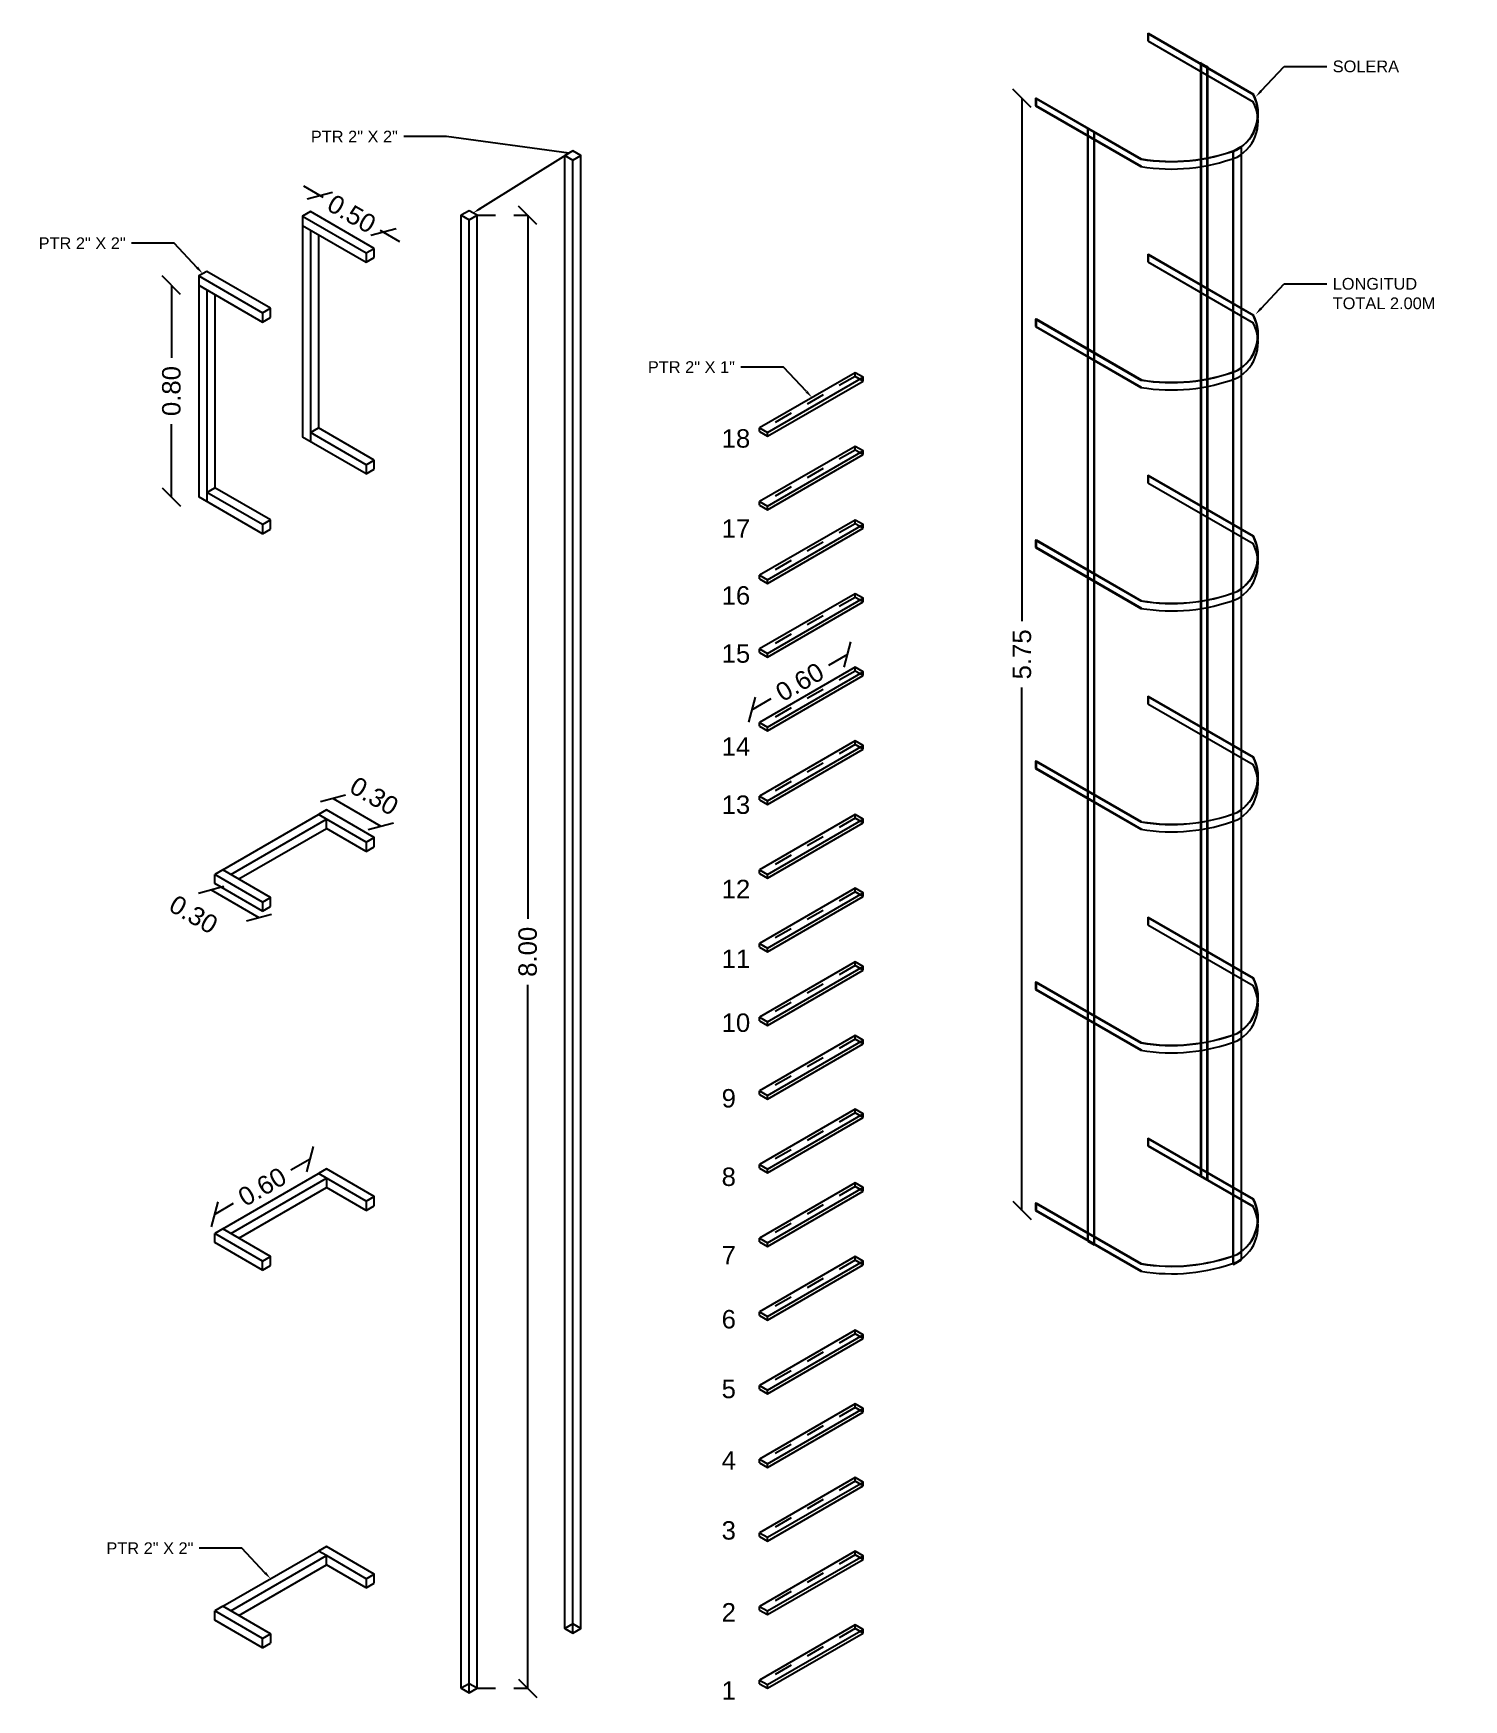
# Model space of a CAD drawing. Header units: millimetres. Extents: x -345 to 2205, y -2480 to 2059.
# Drawn here: x -337.99 to -330.22, y -2474.74 to -2465.68 of the extents above; entities that cross this region are included whole.
import ezdxf
from ezdxf import colors
from ezdxf.entities.mleader import LeaderData, LeaderLine
from ezdxf.math import Vec2, Vec3

# ---------------------------------------------------------------- set-up
doc = ezdxf.new("R2010")
doc.units = ezdxf.units.MM
doc.linetypes.add('CONTINUA', pattern=[0])
doc.linetypes.add('HIDDEN2', pattern=[0.1875, 0.125, -0.0625])
doc.layers.add('Tubo', color=122, linetype='Continuous')
doc.styles.get("Standard").update_dxf_attribs({"font": 'arial.ttf'})
doc.dimstyles.new('cotas interiores', dxfattribs={"dimtxt": 0.1, "dimasz": 0.1, "dimexe": 1.25, "dimexo": 0.625, "dimgap": 0.05, "dimtad": 0, "dimzin": 1, "dimdsep": 46, "dimtxsty": 'Standard', "dimblk": 'OBLIQUE', "dimcen": 0, "dimse1": 1, "dimse2": 1, "dimadec": 0, "dimazin": 0, "dimtfac": 1, "dimtmove": 0, "dimatfit": 3, "dimldrblk": 'OPEN90', "dimfxl": 1, "dimarcsym": 0})

# ---------------------------------------------------------------- blocks, each defined once
blk = doc.blocks.new('_OBLIQUE')
at = {"color": 0, "linetype": 'ByBlock'}
blk.add_line((-0.5, -0.5), (0.5, 0.5), dxfattribs=at)
blk = doc.blocks.new('*D321')
at = {"color": 0, "lineweight": -2, "transparency": 16777216}
for p, q in [((-335.3066, -2466.6733), (-335.3066, -2470.4935)), ((-335.3066, -2474.6733), (-335.3066, -2470.8531))]:
    blk.add_line(p, q, dxfattribs=at)
at = {"layer": 'Defpoints', "color": 0, "transparency": 16777216}
for p in [(-335.4132, -2466.6733), (-335.4132, -2474.6733), (-335.3066, -2474.6733)]:
    blk.add_point(p, dxfattribs=at)
at = {"color": 0, "lineweight": -2, "transparency": 16777216, "xscale": 0.1, "yscale": 0.1, "zscale": 0.1}
for p, rotation in [((-335.3066, -2466.6733), 90), ((-335.3066, -2474.6733), 270)]:
    blk.add_blockref('_OBLIQUE', p, dxfattribs=dict(at, rotation=rotation))
at = {"color": 0, "transparency": 16777216, "insert": (-335.3066, -2470.6733), "char_height": 0.1, "attachment_point": 5, "rotation": 90}
blk.add_mtext('8.00', dxfattribs=at)
blk = doc.blocks.new('_Open90')
at = {"color": 0, "linetype": 'ByBlock', "lineweight": -2}
for p, q in [((0, 0), (-1, 0)), ((-0.5, 0.5), (0, 0)), ((0, 0), (-0.5, -0.5))]:
    blk.add_line(p, q, dxfattribs=at)
blk = doc.blocks.new('*D322')
at = {"color": 0, "lineweight": -2, "transparency": 16777216}
for p, q in [((-336.4885, -2471.7995), (-336.5926, -2471.8596)), ((-337.0081, -2472.0995), (-336.9039, -2472.0393))]:
    blk.add_line(p, q, dxfattribs=at)
at = {"layer": 'Defpoints', "color": 0, "transparency": 16777216}
for p in [(-336.4885, -2471.7995), (-336.4432, -2471.8779), (-336.9628, -2472.1779)]:
    blk.add_point(p, dxfattribs=at)
at = {"color": 0, "lineweight": -2, "transparency": 16777216, "xscale": 0.1, "yscale": 0.1, "zscale": 0.1}
for p, rotation in [((-336.4885, -2471.7995), 29.99999999997418), ((-337.0081, -2472.0995), 209.9999999999742)]:
    blk.add_blockref('_OBLIQUE', p, dxfattribs=dict(at, rotation=rotation))
at = {"color": 0, "transparency": 16777216, "insert": (-336.7483, -2471.9495), "char_height": 0.1, "attachment_point": 5, "rotation": 30}
blk.add_mtext('0.60', dxfattribs=at)
blk = doc.blocks.new('*D323')
at = {"color": 0, "lineweight": -2, "transparency": 16777216}
blk.add_line((-337.0261, -2470.3375), (-336.7663, -2470.4875), dxfattribs=at)
at = {"layer": 'Defpoints', "color": 0, "transparency": 16777216}
for p in [(-337.0061, -2470.3029), (-336.7663, -2470.4875), (-336.7463, -2470.4529)]:
    blk.add_point(p, dxfattribs=at)
at = {"color": 0, "lineweight": -2, "transparency": 16777216, "xscale": 0.1, "yscale": 0.1, "zscale": 0.1}
for p, rotation in [((-337.0261, -2470.3375), 149.9999999999801), ((-336.7663, -2470.4875), 329.99999999998)]:
    blk.add_blockref('_OBLIQUE', p, dxfattribs=dict(at, rotation=rotation))
at = {"color": 0, "transparency": 16777216, "insert": (-337.1214, -2470.4708), "char_height": 0.1, "attachment_point": 5, "rotation": 330}
blk.add_mtext('0.30', dxfattribs=at)
blk = doc.blocks.new('*D324')
at = {"color": 0, "lineweight": -2, "transparency": 16777216}
blk.add_line((-336.3641, -2469.8409), (-336.1043, -2469.9909), dxfattribs=at)
at = {"layer": 'Defpoints', "color": 0, "transparency": 16777216}
for p in [(-336.3999, -2469.9029), (-336.1043, -2469.9909), (-336.1401, -2470.0529)]:
    blk.add_point(p, dxfattribs=at)
at = {"color": 0, "lineweight": -2, "transparency": 16777216, "xscale": 0.1, "yscale": 0.1, "zscale": 0.1}
for p, rotation in [((-336.3641, -2469.8409), 149.9999999999855), ((-336.1043, -2469.9909), 329.9999999999855)]:
    blk.add_blockref('_OBLIQUE', p, dxfattribs=dict(at, rotation=rotation))
at = {"color": 0, "transparency": 16777216, "insert": (-336.1404, -2469.8275), "char_height": 0.1, "attachment_point": 5, "rotation": 330}
blk.add_mtext('0.30', dxfattribs=at)
blk = doc.blocks.new('*D325')
at = {"color": 0, "lineweight": -2, "transparency": 16777216}
for p, q in [((-333.5695, -2469.0583), (-333.6737, -2469.1184)), ((-334.0891, -2469.3583), (-333.9849, -2469.2982))]:
    blk.add_line(p, q, dxfattribs=at)
at = {"layer": 'Defpoints', "color": 0, "transparency": 16777216}
for p in [(-333.5695, -2469.0583), (-333.5291, -2469.1283), (-334.0487, -2469.4283)]:
    blk.add_point(p, dxfattribs=at)
at = {"color": 0, "lineweight": -2, "transparency": 16777216, "xscale": 0.1, "yscale": 0.1, "zscale": 0.1}
for p, rotation in [((-333.5695, -2469.0583), 30.00000000001722), ((-334.0891, -2469.3583), 210.0000000000172)]:
    blk.add_blockref('_OBLIQUE', p, dxfattribs=dict(at, rotation=rotation))
at = {"color": 0, "transparency": 16777216, "insert": (-333.8293, -2469.2083), "char_height": 0.1, "attachment_point": 5, "rotation": 30}
blk.add_mtext('0.60', dxfattribs=at)
blk = doc.blocks.new('*D326')
at = {"color": 0, "lineweight": -2, "transparency": 16777216}
for p, q in [((-332.6225, -2466.038), (-332.6225, -2468.8777)), ((-332.6225, -2472.078), (-332.6225, -2469.2382))]:
    blk.add_line(p, q, dxfattribs=at)
at = {"layer": 'Defpoints', "color": 0, "transparency": 16777216}
for p in [(-332.5483, -2466.038), (-332.6225, -2472.078), (-332.5483, -2472.078)]:
    blk.add_point(p, dxfattribs=at)
at = {"color": 0, "lineweight": -2, "transparency": 16777216, "xscale": 0.1, "yscale": 0.1, "zscale": 0.1}
for p, rotation in [((-332.6225, -2466.038), 90), ((-332.6225, -2472.078), 270)]:
    blk.add_blockref('_OBLIQUE', p, dxfattribs=dict(at, rotation=rotation))
at = {"color": 0, "transparency": 16777216, "insert": (-332.6225, -2469.058), "char_height": 0.1, "attachment_point": 5, "rotation": 90}
blk.add_mtext('5.75', dxfattribs=at)
blk = doc.blocks.new('*D327')
at = {"color": 0, "lineweight": -2, "transparency": 16777216}
for p, q in [((-336.436, -2466.5655), (-336.5226, -2466.5155)), ((-336.436, -2466.5655), (-336.4184, -2466.5756)), ((-336.0896, -2466.7655), (-336.1072, -2466.7553)), ((-336.0896, -2466.7655), (-336.003, -2466.8155))]:
    blk.add_line(p, q, dxfattribs=at)
at = {"layer": 'Defpoints', "color": 0, "transparency": 16777216}
for p in [(-336.4865, -2466.6529), (-336.0896, -2466.7655), (-336.1401, -2466.8529)]:
    blk.add_point(p, dxfattribs=at)
at = {"color": 0, "lineweight": -2, "transparency": 16777216, "xscale": 0.1, "yscale": 0.1, "zscale": 0.1}
for p, rotation in [((-336.436, -2466.5655), 330.0000000001739), ((-336.0896, -2466.7655), 150.0000000001739)]:
    blk.add_blockref('_OBLIQUE', p, dxfattribs=dict(at, rotation=rotation))
at = {"color": 0, "transparency": 16777216, "insert": (-336.2628, -2466.6655), "char_height": 0.1, "attachment_point": 5, "rotation": 330}
blk.add_mtext('0.50', dxfattribs=at)
blk = doc.blocks.new('*D328')
at = {"color": 0, "lineweight": -2, "transparency": 16777216}
for p, q in [((-337.2415, -2467.0529), (-337.2415, -2467.4482)), ((-337.2415, -2468.2029), (-337.2415, -2467.8076))]:
    blk.add_line(p, q, dxfattribs=at)
at = {"layer": 'Defpoints', "color": 0, "transparency": 16777216}
for p in [(-337.2415, -2467.0529), (-337.0927, -2467.0529), (-337.0927, -2468.2029)]:
    blk.add_point(p, dxfattribs=at)
at = {"color": 0, "lineweight": -2, "transparency": 16777216, "xscale": 0.1, "yscale": 0.1, "zscale": 0.1}
for p, rotation in [((-337.2415, -2467.0529), 90), ((-337.2415, -2468.2029), 270)]:
    blk.add_blockref('_OBLIQUE', p, dxfattribs=dict(at, rotation=rotation))
at = {"color": 0, "transparency": 16777216, "insert": (-337.2415, -2467.6279), "char_height": 0.1, "attachment_point": 5, "rotation": 90}
blk.add_mtext('0.80', dxfattribs=at)

msp = doc.modelspace()

# ---------------------------------------------------------------- linework, layer by layer
at = {"linetype": 'Continuous', "ltscale": 0.5}
for points in [[(-331.9395, -2465.6865), (-331.9369, -2465.685)], [(-331.9395, -2465.6865), (-331.9395, -2465.7265)], [(-331.9395, -2465.6865), (-331.368, -2466.0165)], [(-331.9369, -2465.685), (-331.9369, -2465.725)], [(-331.9369, -2465.685), (-331.3654, -2466.015)], [(-331.9395, -2465.7265), (-331.9369, -2465.725)], [(-331.9395, -2465.7265), (-331.368, -2466.0565)], [(-331.6485, -2465.8455), (-331.6511, -2465.847)], [(-331.6511, -2471.89), (-331.6511, -2465.847)], [(-331.6511, -2465.847), (-331.6165, -2465.867)], [(-331.6485, -2471.8885), (-331.6485, -2465.8455)], [(-331.6139, -2465.8655), (-331.6165, -2465.867)], [(-331.6165, -2471.91), (-331.6165, -2465.867)], [(-331.6139, -2471.9085), (-331.6139, -2465.8655)], [(-332.5483, -2466.038), (-332.5457, -2466.0365)], [(-332.5483, -2466.038), (-332.5483, -2466.078)], [(-332.5483, -2466.038), (-331.9768, -2466.368)], [(-332.5457, -2466.0365), (-332.5457, -2466.0765)], [(-332.5457, -2466.0365), (-331.9742, -2466.3665)], [(-332.5483, -2466.078), (-332.5457, -2466.0765)], [(-332.5483, -2466.078), (-331.9768, -2466.408)], [(-332.5457, -2466.0765), (-331.9742, -2466.4065)], [(-332.2626, -2466.2), (-332.2652, -2466.2015)], [(-332.2652, -2472.2445), (-332.2652, -2466.2015)], [(-332.2652, -2466.2015), (-332.2305, -2466.2215)], [(-332.2626, -2472.243), (-332.2626, -2466.2)], [(-332.2279, -2466.22), (-332.2305, -2466.2215)], [(-332.2305, -2472.2645), (-332.2305, -2466.2215)], [(-332.2279, -2472.263), (-332.2279, -2466.22)], [(-335.062, -2466.3733), (-335.0187, -2466.3483), (-335.062, -2466.3233), (-335.1053, -2466.3483), (-335.062, -2466.3733)], [(-331.4757, -2466.3247), (-331.4324, -2466.2997)], [(-331.4731, -2466.3262), (-331.4298, -2466.3012)], [(-331.4324, -2466.2997), (-331.4298, -2466.3012)], [(-331.4298, -2472.3458), (-331.4298, -2466.3012)], [(-335.1053, -2474.3483), (-335.1053, -2466.3483)], [(-335.062, -2474.3733), (-335.062, -2466.3733)], [(-335.0187, -2474.3483), (-335.0187, -2466.3483)], [(-331.4757, -2472.3693), (-331.4757, -2466.3247)], [(-331.4757, -2466.3247), (-331.4731, -2466.3262)], [(-331.4731, -2472.3708), (-331.4731, -2466.3262)], [(-336.1401, -2466.8529), (-336.4865, -2466.6529), (-336.5298, -2466.6779), (-336.1834, -2466.8779)], [(-336.5298, -2466.6779), (-336.5298, -2466.7279)], [(-335.6249, -2466.6983), (-335.5816, -2466.6733), (-335.6249, -2466.6483), (-335.6682, -2466.6733), (-335.6249, -2466.6983)], [(-335.6682, -2474.6733), (-335.6682, -2466.6733)], [(-335.5816, -2474.6733), (-335.5816, -2466.6733)], [(-336.5298, -2466.7279), (-336.1834, -2466.9279)], [(-336.5298, -2466.7279), (-336.5298, -2467.8779)], [(-336.4865, -2466.7529), (-336.4865, -2467.9029)], [(-335.6249, -2474.6983), (-335.6249, -2466.6983)], [(-336.4432, -2466.7779), (-336.4432, -2467.8279)], [(-336.1834, -2466.8779), (-336.1401, -2466.8529)], [(-336.1401, -2466.9029), (-336.1401, -2466.8529)], [(-336.1834, -2466.8779), (-336.1834, -2466.9279)], [(-336.1834, -2466.9279), (-336.1401, -2466.9029)], [(-331.9395, -2466.8865), (-331.9369, -2466.885)], [(-331.9395, -2466.8865), (-331.9395, -2466.9265)], [(-331.9395, -2466.8865), (-331.368, -2467.2165)], [(-331.9395, -2466.9265), (-331.9369, -2466.925)], [(-331.9395, -2466.9265), (-331.368, -2467.2565)], [(-331.9369, -2466.885), (-331.9369, -2466.925)], [(-331.9369, -2466.885), (-331.3654, -2467.215)], [(-336.703, -2467.1779), (-337.0494, -2466.9779), (-337.0927, -2467.0029), (-336.7463, -2467.2029)], [(-337.0927, -2467.0029), (-337.0927, -2467.0529)], [(-337.0927, -2467.0529), (-336.7463, -2467.2529)], [(-337.0927, -2467.0529), (-337.0927, -2468.2029)], [(-337.0494, -2467.0779), (-337.0494, -2468.2279)], [(-337.0061, -2467.1029), (-337.0061, -2468.1529)], [(-336.7463, -2467.2029), (-336.703, -2467.1779)], [(-336.7463, -2467.2029), (-336.7463, -2467.2529)], [(-336.7463, -2467.2529), (-336.703, -2467.2279)], [(-336.703, -2467.2279), (-336.703, -2467.1779)], [(-332.5483, -2467.238), (-332.5457, -2467.2365)], [(-332.5483, -2467.238), (-332.5483, -2467.278)], [(-332.5483, -2467.238), (-331.9768, -2467.568)], [(-332.5483, -2467.278), (-332.5457, -2467.2765)], [(-332.5483, -2467.278), (-331.9768, -2467.608)], [(-332.5457, -2467.2365), (-332.5457, -2467.2765)], [(-332.5457, -2467.2365), (-331.9742, -2467.5665)], [(-332.5457, -2467.2765), (-331.9742, -2467.6065)], [(-334.0487, -2467.8283), (-334.0054, -2467.8533), (-333.4858, -2467.5533), (-333.5291, -2467.5283), (-334.0487, -2467.8283)], [(-334.0487, -2467.8483), (-334.0054, -2467.8733), (-333.4858, -2467.5733)], [(-333.4858, -2467.5733), (-333.4858, -2467.5533)], [(-336.4865, -2467.8529), (-336.4432, -2467.8279), (-336.4432, -2467.8279)], [(-336.1834, -2468.0279), (-336.4865, -2467.8529)], [(-336.1401, -2468.0029), (-336.4432, -2467.8279)], [(-334.0487, -2467.8483), (-334.0487, -2467.8283)], [(-334.0054, -2467.8733), (-334.0054, -2467.8533)], [(-336.1834, -2468.0779), (-336.5298, -2467.8779)], [(-334.0487, -2468.2283), (-334.0054, -2468.2533), (-333.4858, -2467.9533), (-333.5291, -2467.9283), (-334.0487, -2468.2283)], [(-333.4858, -2467.9733), (-333.4858, -2467.9533)], [(-336.1834, -2468.0279), (-336.1401, -2468.0029)], [(-336.1834, -2468.0279), (-336.1834, -2468.0779)], [(-336.1401, -2468.0529), (-336.1401, -2468.0029)], [(-334.0487, -2468.2483), (-334.0054, -2468.2733), (-333.4858, -2467.9733)], [(-336.1834, -2468.0779), (-336.1401, -2468.0529)], [(-331.9395, -2468.0865), (-331.9369, -2468.085)], [(-331.9395, -2468.0865), (-331.9395, -2468.1265)], [(-331.9395, -2468.0865), (-331.368, -2468.4165)], [(-331.9395, -2468.1265), (-331.9369, -2468.125)], [(-331.9395, -2468.1265), (-331.368, -2468.4565)], [(-331.9369, -2468.085), (-331.9369, -2468.125)], [(-331.9369, -2468.085), (-331.3654, -2468.415)], [(-336.7463, -2468.4029), (-337.0927, -2468.2029)], [(-337.0494, -2468.1779), (-337.0061, -2468.1529), (-337.0061, -2468.1529)], [(-336.7463, -2468.3529), (-337.0494, -2468.1779)], [(-336.703, -2468.3279), (-337.0061, -2468.1529)], [(-334.0487, -2468.2483), (-334.0487, -2468.2283)], [(-334.0054, -2468.2733), (-334.0054, -2468.2533)], [(-336.7463, -2468.3529), (-336.703, -2468.3279)], [(-336.7463, -2468.3529), (-336.7463, -2468.4029)], [(-336.7463, -2468.4029), (-336.703, -2468.3779)], [(-336.703, -2468.3779), (-336.703, -2468.3279)], [(-334.0487, -2468.6283), (-334.0054, -2468.6533), (-333.4858, -2468.3533), (-333.5291, -2468.3283), (-334.0487, -2468.6283)], [(-334.0487, -2468.6483), (-334.0054, -2468.6733), (-333.4858, -2468.3733)], [(-333.4858, -2468.3733), (-333.4858, -2468.3533)], [(-332.5483, -2468.438), (-332.5457, -2468.4365)], [(-332.5483, -2468.438), (-332.5483, -2468.478)], [(-332.5483, -2468.438), (-331.9768, -2468.768)], [(-332.5483, -2468.478), (-332.5457, -2468.4765)], [(-332.5483, -2468.478), (-331.9768, -2468.808)], [(-332.5457, -2468.4365), (-332.5457, -2468.4765)], [(-332.5457, -2468.4365), (-331.9742, -2468.7665)], [(-332.5457, -2468.4765), (-331.9742, -2468.8065)], [(-334.0487, -2468.6483), (-334.0487, -2468.6283)], [(-334.0054, -2468.6733), (-334.0054, -2468.6533)], [(-334.0487, -2469.0283), (-334.0054, -2469.0533), (-333.4858, -2468.7533), (-333.5291, -2468.7283), (-334.0487, -2469.0283)], [(-333.4858, -2468.7733), (-333.4858, -2468.7533)], [(-334.0487, -2469.0483), (-334.0054, -2469.0733), (-333.4858, -2468.7733)], [(-334.0487, -2469.0483), (-334.0487, -2469.0283)], [(-334.0487, -2469.4283), (-334.0054, -2469.4533), (-333.4858, -2469.1533), (-333.5291, -2469.1283), (-334.0487, -2469.4283)], [(-334.0054, -2469.0733), (-334.0054, -2469.0533)], [(-334.0487, -2469.4483), (-334.0054, -2469.4733), (-333.4858, -2469.1733)], [(-333.4858, -2469.1733), (-333.4858, -2469.1533)], [(-331.9395, -2469.2865), (-331.9369, -2469.285)], [(-331.9395, -2469.2865), (-331.9395, -2469.3265)], [(-331.9395, -2469.2865), (-331.368, -2469.6165)], [(-331.9369, -2469.285), (-331.9369, -2469.325)], [(-331.9369, -2469.285), (-331.3654, -2469.615)], [(-331.9395, -2469.3265), (-331.9369, -2469.325)], [(-331.9395, -2469.3265), (-331.368, -2469.6565)], [(-334.0487, -2469.4483), (-334.0487, -2469.4283)], [(-334.0054, -2469.4733), (-334.0054, -2469.4533)], [(-334.0487, -2469.8283), (-334.0054, -2469.8533), (-333.4858, -2469.5533), (-333.5291, -2469.5283), (-334.0487, -2469.8283)], [(-334.0487, -2469.8483), (-334.0054, -2469.8733), (-333.4858, -2469.5733)], [(-333.4858, -2469.5733), (-333.4858, -2469.5533)], [(-332.5483, -2469.638), (-332.5457, -2469.6365)], [(-332.5483, -2469.638), (-332.5483, -2469.678)], [(-332.5483, -2469.638), (-331.9768, -2469.968)], [(-332.5457, -2469.6365), (-332.5457, -2469.6765)], [(-332.5457, -2469.6365), (-331.9742, -2469.9665)], [(-332.5483, -2469.678), (-332.5457, -2469.6765)], [(-332.5483, -2469.678), (-331.9768, -2470.008)], [(-332.5457, -2469.6765), (-331.9742, -2470.0065)], [(-334.0487, -2469.8483), (-334.0487, -2469.8283)], [(-334.0054, -2469.8733), (-334.0054, -2469.8533)], [(-336.9628, -2470.2279), (-336.4432, -2469.9279)], [(-336.9195, -2470.2529), (-336.9195, -2470.2529), (-336.3999, -2469.9529), (-336.4432, -2469.9279)], [(-336.1834, -2470.0779), (-336.1401, -2470.0529), (-336.3999, -2469.9029), (-336.4432, -2469.9279)], [(-336.1834, -2470.0779), (-336.4432, -2469.9279)], [(-334.0487, -2470.2283), (-334.0054, -2470.2533), (-333.4858, -2469.9533), (-333.5291, -2469.9283), (-334.0487, -2470.2283)], [(-336.8762, -2470.2779), (-336.3999, -2470.0029)], [(-336.3999, -2470.0029), (-336.3999, -2469.9529)], [(-336.1834, -2470.1279), (-336.3999, -2470.0029)], [(-334.0487, -2470.2483), (-334.0054, -2470.2733), (-333.4858, -2469.9733)], [(-333.4858, -2469.9733), (-333.4858, -2469.9533)], [(-336.1834, -2470.0779), (-336.1834, -2470.1279)], [(-336.1834, -2470.1279), (-336.1401, -2470.1029)], [(-336.1401, -2470.1029), (-336.1401, -2470.0529)], [(-336.7463, -2470.4029), (-336.703, -2470.3779), (-336.9628, -2470.2279), (-337.0061, -2470.2529)], [(-336.7463, -2470.4029), (-337.0061, -2470.2529)], [(-337.0061, -2470.3029), (-337.0061, -2470.2529)], [(-336.7463, -2470.4529), (-337.0061, -2470.3029)], [(-334.0487, -2470.2483), (-334.0487, -2470.2283)], [(-334.0054, -2470.2733), (-334.0054, -2470.2533)], [(-336.703, -2470.4279), (-336.703, -2470.3779)], [(-334.0487, -2470.6283), (-334.0054, -2470.6533), (-333.4858, -2470.3533), (-333.5291, -2470.3283), (-334.0487, -2470.6283)], [(-334.0487, -2470.6483), (-334.0054, -2470.6733), (-333.4858, -2470.3733)], [(-333.4858, -2470.3733), (-333.4858, -2470.3533)], [(-336.7463, -2470.4029), (-336.7463, -2470.4529)], [(-336.7463, -2470.4529), (-336.703, -2470.4279)], [(-331.9395, -2470.4865), (-331.9369, -2470.485)], [(-331.9395, -2470.4865), (-331.9395, -2470.5265)], [(-331.9395, -2470.4865), (-331.368, -2470.8165)], [(-331.9369, -2470.485), (-331.9369, -2470.525)], [(-331.9369, -2470.485), (-331.3654, -2470.815)], [(-331.9395, -2470.5265), (-331.9369, -2470.525)], [(-331.9395, -2470.5265), (-331.368, -2470.8565)], [(-334.0487, -2470.6483), (-334.0487, -2470.6283)], [(-334.0054, -2470.6733), (-334.0054, -2470.6533)], [(-334.0487, -2471.0283), (-334.0054, -2471.0533), (-333.4858, -2470.7533), (-333.5291, -2470.7283), (-334.0487, -2471.0283)], [(-333.4858, -2470.7733), (-333.4858, -2470.7533)], [(-334.0487, -2471.0483), (-334.0054, -2471.0733), (-333.4858, -2470.7733)], [(-332.5483, -2470.838), (-332.5457, -2470.8365)], [(-332.5483, -2470.838), (-332.5483, -2470.878)], [(-332.5483, -2470.838), (-331.9768, -2471.168)], [(-332.5457, -2470.8365), (-332.5457, -2470.8765)], [(-332.5457, -2470.8365), (-331.9742, -2471.1665)], [(-332.5483, -2470.878), (-332.5457, -2470.8765)], [(-332.5483, -2470.878), (-331.9768, -2471.208)], [(-332.5457, -2470.8765), (-331.9742, -2471.2065)], [(-334.0487, -2471.0483), (-334.0487, -2471.0283)], [(-334.0054, -2471.0733), (-334.0054, -2471.0533)], [(-334.0487, -2471.4283), (-334.0054, -2471.4533), (-333.4858, -2471.1533), (-333.5291, -2471.1283), (-334.0487, -2471.4283)], [(-334.0487, -2471.4483), (-334.0054, -2471.4733), (-333.4858, -2471.1733)], [(-333.4858, -2471.1733), (-333.4858, -2471.1533)], [(-334.0487, -2471.4483), (-334.0487, -2471.4283)], [(-334.0054, -2471.4733), (-334.0054, -2471.4533)], [(-334.0487, -2471.8283), (-334.0054, -2471.8533), (-333.4858, -2471.5533), (-333.5291, -2471.5283), (-334.0487, -2471.8283)], [(-334.0487, -2471.8483), (-334.0054, -2471.8733), (-333.4858, -2471.5733)], [(-333.4858, -2471.5733), (-333.4858, -2471.5533)], [(-331.9395, -2471.6865), (-331.9369, -2471.685)], [(-331.9395, -2471.6865), (-331.9395, -2471.7265)], [(-331.9395, -2471.6865), (-331.368, -2472.0165)], [(-331.9395, -2471.7265), (-331.9369, -2471.725)], [(-331.9395, -2471.7265), (-331.368, -2472.0565)], [(-331.9369, -2471.685), (-331.9369, -2471.725)], [(-331.9369, -2471.685), (-331.3654, -2472.015)], [(-331.9369, -2471.725), (-331.3654, -2472.055)], [(-334.0487, -2471.8483), (-334.0487, -2471.8283)], [(-336.9628, -2472.1779), (-336.4432, -2471.8779)], [(-336.9195, -2472.2029), (-336.9195, -2472.2029), (-336.3999, -2471.9029), (-336.3999, -2471.9029)], [(-336.1834, -2472.0279), (-336.1401, -2472.0029), (-336.3999, -2471.8529), (-336.4432, -2471.8779)], [(-336.1834, -2472.0279), (-336.4432, -2471.8779)], [(-336.3999, -2471.9029), (-336.3999, -2471.9529)], [(-334.0487, -2472.2283), (-334.0054, -2472.2533), (-333.4858, -2471.9533), (-333.5291, -2471.9283), (-334.0487, -2472.2283)], [(-334.0054, -2471.8733), (-334.0054, -2471.8533)], [(-331.6485, -2471.8885), (-331.6511, -2471.89)], [(-331.6511, -2471.89), (-331.6165, -2471.91)], [(-331.6139, -2471.9085), (-331.6165, -2471.91)], [(-336.8762, -2472.2279), (-336.3999, -2471.9529)], [(-336.1834, -2472.0779), (-336.3999, -2471.9529)], [(-336.1401, -2472.0529), (-336.1401, -2472.0029)], [(-334.0487, -2472.2483), (-334.0054, -2472.2733), (-333.4858, -2471.9733)], [(-333.4858, -2471.9733), (-333.4858, -2471.9533)], [(-336.1834, -2472.0279), (-336.1834, -2472.0779)], [(-336.1834, -2472.0779), (-336.1401, -2472.0529)], [(-332.5483, -2472.038), (-332.5457, -2472.0365)], [(-332.5483, -2472.038), (-332.5483, -2472.078)], [(-332.5483, -2472.038), (-331.9768, -2472.368)], [(-332.5483, -2472.078), (-332.5457, -2472.0765)], [(-332.5483, -2472.078), (-331.9768, -2472.408)], [(-332.5457, -2472.0365), (-332.5457, -2472.0765)], [(-332.5457, -2472.0365), (-331.9742, -2472.3665)], [(-332.5457, -2472.0765), (-331.9742, -2472.4065)], [(-336.7463, -2472.3529), (-336.703, -2472.3279), (-336.9628, -2472.1779), (-337.0061, -2472.2029)], [(-336.7463, -2472.3529), (-337.0061, -2472.2029)], [(-337.0061, -2472.2529), (-337.0061, -2472.2029)], [(-336.7463, -2472.4029), (-337.0061, -2472.2529)], [(-334.0487, -2472.2483), (-334.0487, -2472.2283)], [(-334.0054, -2472.2733), (-334.0054, -2472.2533)], [(-332.2626, -2472.243), (-332.2652, -2472.2445)], [(-332.2652, -2472.2445), (-332.2305, -2472.2645)], [(-332.2279, -2472.263), (-332.2305, -2472.2645)], [(-336.7463, -2472.4029), (-336.7463, -2472.3529)], [(-336.7463, -2472.4029), (-336.703, -2472.3779)], [(-336.703, -2472.3779), (-336.703, -2472.3279)], [(-334.0487, -2472.6283), (-334.0054, -2472.6533), (-333.4858, -2472.3533), (-333.5291, -2472.3283), (-334.0487, -2472.6283)], [(-334.0487, -2472.6483), (-334.0054, -2472.6733), (-333.4858, -2472.3733)], [(-333.4858, -2472.3733), (-333.4858, -2472.3533)], [(-331.4757, -2472.3693), (-331.4324, -2472.3443)], [(-331.4757, -2472.3693), (-331.4731, -2472.3708)], [(-331.4731, -2472.3708), (-331.4298, -2472.3458)], [(-331.4324, -2472.3443), (-331.4298, -2472.3458)], [(-334.0487, -2472.6483), (-334.0487, -2472.6283)], [(-334.0054, -2472.6733), (-334.0054, -2472.6533)], [(-334.0487, -2473.0283), (-334.0054, -2473.0533), (-333.4858, -2472.7533), (-333.5291, -2472.7283), (-334.0487, -2473.0283)], [(-334.0487, -2473.0483), (-334.0054, -2473.0733), (-333.4858, -2472.7733)], [(-333.4858, -2472.7733), (-333.4858, -2472.7533)], [(-334.0487, -2473.0483), (-334.0487, -2473.0283)], [(-334.0054, -2473.0733), (-334.0054, -2473.0533)], [(-334.0487, -2473.4283), (-334.0054, -2473.4533), (-333.4858, -2473.1533), (-333.5291, -2473.1283), (-334.0487, -2473.4283)], [(-334.0487, -2473.4483), (-334.0054, -2473.4733), (-333.4858, -2473.1733)], [(-333.4858, -2473.1733), (-333.4858, -2473.1533)], [(-334.0487, -2473.4483), (-334.0487, -2473.4283)], [(-334.0054, -2473.4733), (-334.0054, -2473.4533)], [(-334.0487, -2473.8283), (-334.0054, -2473.8533), (-333.4858, -2473.5533), (-333.5291, -2473.5283), (-334.0487, -2473.8283)], [(-333.4858, -2473.5733), (-333.4858, -2473.5533)], [(-334.0487, -2473.8483), (-334.0054, -2473.8733), (-333.4858, -2473.5733)], [(-334.0487, -2473.8483), (-334.0487, -2473.8283)], [(-336.1834, -2474.0779), (-336.1401, -2474.0529), (-336.3999, -2473.9029), (-336.4432, -2473.9279)], [(-334.0054, -2473.8733), (-334.0054, -2473.8533)], [(-336.9628, -2474.2279), (-336.4432, -2473.9279)], [(-336.9195, -2474.2529), (-336.9195, -2474.2529), (-336.3999, -2473.9529), (-336.4432, -2473.9279)], [(-336.8762, -2474.2779), (-336.3999, -2474.0029)], [(-336.1834, -2474.0779), (-336.3999, -2473.9529)], [(-336.3999, -2474.0029), (-336.3999, -2473.9529)], [(-336.1834, -2474.1279), (-336.3999, -2474.0029)], [(-334.0487, -2474.2283), (-334.0054, -2474.2533), (-333.4858, -2473.9533), (-333.5291, -2473.9283), (-334.0487, -2474.2283)], [(-334.0487, -2474.2483), (-334.0054, -2474.2733), (-333.4858, -2473.9733)], [(-333.4858, -2473.9733), (-333.4858, -2473.9533)], [(-336.1834, -2474.0779), (-336.1834, -2474.1279)], [(-336.1834, -2474.1279), (-336.1401, -2474.1029)], [(-336.1401, -2474.1029), (-336.1401, -2474.0529)], [(-336.7463, -2474.4029), (-336.703, -2474.3779), (-336.9628, -2474.2279), (-337.0061, -2474.2529)], [(-336.7463, -2474.4029), (-337.0061, -2474.2529)], [(-337.0061, -2474.3029), (-337.0061, -2474.2529)], [(-335.5816, -2474.6733), (-335.5816, -2474.2733)], [(-334.0487, -2474.2483), (-334.0487, -2474.2283)], [(-334.0054, -2474.2733), (-334.0054, -2474.2533)], [(-336.7463, -2474.4529), (-337.0061, -2474.3029)], [(-336.703, -2474.3779), (-336.703, -2474.4279)], [(-335.062, -2474.3733), (-335.0187, -2474.3483), (-335.062, -2474.3233), (-335.1053, -2474.3483), (-335.062, -2474.3733)], [(-335.1053, -2474.3483), (-335.1053, -2474.3283)], [(-335.062, -2474.3733), (-335.062, -2474.3533)], [(-334.0487, -2474.6283), (-334.0054, -2474.6533), (-333.4858, -2474.3533), (-333.5291, -2474.3283), (-334.0487, -2474.6283)], [(-334.0487, -2474.6483), (-334.0054, -2474.6733), (-333.4858, -2474.3733)], [(-333.4858, -2474.3733), (-333.4858, -2474.3533)], [(-336.7463, -2474.4529), (-336.7463, -2474.4029)], [(-336.7463, -2474.4529), (-336.703, -2474.4279)], [(-335.6249, -2474.6983), (-335.5816, -2474.6733), (-335.6249, -2474.6483), (-335.6682, -2474.6733), (-335.6249, -2474.6983)], [(-335.6249, -2474.6483), (-335.6249, -2474.6283)], [(-334.0487, -2474.6483), (-334.0487, -2474.6283)], [(-335.5816, -2474.6733), (-335.5816, -2474.6533)], [(-334.0054, -2474.6733), (-334.0054, -2474.6533)]]:
    msp.add_lwpolyline(points, dxfattribs=at)
at = {"linetype": 'HIDDEN2', "ltscale": 0.5}
for points in [[(-335.5816, -2466.6733), (-335.3066, -2466.6733)], [(-333.4858, -2467.5733), (-333.5291, -2467.5483), (-334.0487, -2467.8483)], [(-333.5291, -2467.5483), (-333.5291, -2467.5283)], [(-333.4858, -2467.9733), (-333.5291, -2467.9483), (-334.0487, -2468.2483)], [(-333.5291, -2467.9483), (-333.5291, -2467.9283)], [(-333.4858, -2468.3733), (-333.5291, -2468.3483), (-334.0487, -2468.6483)], [(-333.5291, -2468.3483), (-333.5291, -2468.3283)], [(-333.4858, -2468.7733), (-333.5291, -2468.7483), (-334.0487, -2469.0483)], [(-333.5291, -2468.7483), (-333.5291, -2468.7283)], [(-333.5291, -2469.1483), (-333.5291, -2469.1283)], [(-333.4858, -2469.1733), (-333.5291, -2469.1483), (-334.0487, -2469.4483)], [(-333.4858, -2469.5733), (-333.5291, -2469.5483), (-334.0487, -2469.8483)], [(-333.5291, -2469.5483), (-333.5291, -2469.5283)], [(-333.5291, -2469.9483), (-333.5291, -2469.9283)], [(-333.4858, -2469.9733), (-333.5291, -2469.9483), (-334.0487, -2470.2483)], [(-333.4858, -2470.3733), (-333.5291, -2470.3483), (-334.0487, -2470.6483)], [(-333.5291, -2470.3483), (-333.5291, -2470.3283)], [(-333.4858, -2470.7733), (-333.5291, -2470.7483), (-334.0487, -2471.0483)], [(-333.5291, -2470.7483), (-333.5291, -2470.7283)], [(-333.4858, -2471.1733), (-333.5291, -2471.1483), (-334.0487, -2471.4483)], [(-333.5291, -2471.1483), (-333.5291, -2471.1283)], [(-333.4858, -2471.5733), (-333.5291, -2471.5483), (-334.0487, -2471.8483)], [(-333.5291, -2471.5483), (-333.5291, -2471.5283)], [(-333.5291, -2471.9483), (-333.5291, -2471.9283)], [(-333.4858, -2471.9733), (-333.5291, -2471.9483), (-334.0487, -2472.2483)], [(-333.4858, -2472.3733), (-333.5291, -2472.3483), (-334.0487, -2472.6483)], [(-333.5291, -2472.3483), (-333.5291, -2472.3283)], [(-333.4858, -2472.7733), (-333.5291, -2472.7483), (-334.0487, -2473.0483)], [(-333.5291, -2472.7483), (-333.5291, -2472.7283)], [(-333.4858, -2473.1733), (-333.5291, -2473.1483), (-334.0487, -2473.4483)], [(-333.5291, -2473.1483), (-333.5291, -2473.1283)], [(-333.4858, -2473.5733), (-333.5291, -2473.5483), (-334.0487, -2473.8483)], [(-333.5291, -2473.5483), (-333.5291, -2473.5283)], [(-333.4858, -2473.9733), (-333.5291, -2473.9483), (-334.0487, -2474.2483)], [(-333.5291, -2473.9483), (-333.5291, -2473.9283)], [(-333.4858, -2474.3733), (-333.5291, -2474.3483), (-334.0487, -2474.6483)], [(-333.5291, -2474.3483), (-333.5291, -2474.3283)], [(-335.5816, -2474.6733), (-335.3066, -2474.6733)]]:
    msp.add_lwpolyline(points, dxfattribs=at)
at = {"linetype": 'Continuous', "ltscale": 0.5}
for centre, radius, start, end in [((-331.5671, -2466.1215), 0.2252, 300, 27.79577), ((-331.5656, -2466.1201), 0.2262, 299.57114, 27.69132), ((-331.5612, -2466.1636), 0.2209, 299.02287, 28.9989), ((-331.8103, -2465.3734), 1.0085, 260.49637, 290.68741), ((-331.8077, -2465.3719), 1.0085, 260.49637, 290.49637), ((-331.8103, -2465.4134), 1.0085, 260.49637, 290.68741), ((-331.5671, -2467.3215), 0.2252, 300, 27.79577), ((-331.5656, -2467.3201), 0.2262, 299.57114, 27.69132), ((-331.5612, -2467.3636), 0.2209, 299.02287, 28.9989), ((-331.8103, -2466.5734), 1.0085, 260.49637, 290.68741), ((-331.8103, -2466.6134), 1.0085, 260.49637, 290.68741), ((-331.8077, -2466.5719), 1.0085, 260.49637, 290.49637), ((-331.5671, -2468.5215), 0.2252, 300, 27.79577), ((-331.5656, -2468.5201), 0.2262, 299.57114, 27.69132), ((-331.5612, -2468.5636), 0.2209, 299.02287, 28.9989), ((-331.8103, -2467.7734), 1.0085, 260.49637, 290.68741), ((-331.8103, -2467.8134), 1.0085, 260.49637, 290.68741), ((-331.8077, -2467.7719), 1.0085, 260.49637, 290.49637), ((-331.5671, -2469.7215), 0.2252, 300, 27.79577), ((-331.5656, -2469.7201), 0.2262, 299.57114, 27.69132), ((-331.5612, -2469.7636), 0.2209, 299.02287, 28.9989), ((-331.8103, -2468.9734), 1.0085, 260.49637, 290.68741), ((-331.8077, -2468.9719), 1.0085, 260.49637, 290.49637), ((-331.8103, -2469.0134), 1.0085, 260.49637, 290.68741), ((-331.5671, -2470.9215), 0.2252, 300, 27.79577), ((-331.5656, -2470.9201), 0.2262, 299.57114, 27.69132), ((-331.5612, -2470.9636), 0.2209, 299.02287, 28.9989), ((-331.8103, -2470.1734), 1.0085, 260.49637, 290.68741), ((-331.8077, -2470.1719), 1.0085, 260.49637, 290.49637), ((-331.8103, -2470.2134), 1.0085, 260.49637, 290.68741), ((-331.5671, -2472.1215), 0.2252, 300, 27.79577), ((-331.5656, -2472.1201), 0.2262, 299.57114, 27.69132), ((-331.5612, -2472.1636), 0.2209, 299.02287, 28.9989), ((-331.8103, -2471.3734), 1.0085, 260.49637, 290.68741), ((-331.8103, -2471.4134), 1.0085, 260.49637, 290.68741), ((-331.8077, -2471.3719), 1.0085, 260.49637, 290.49637)]:
    msp.add_arc(centre, radius, start, end, dxfattribs=at)

# ---------------------------------------------------------------- texts
at = {"char_height": 0.1, "width": 76.525317, "attachment_point": 1}
for s, insert in [('18', (-334.2537, -2467.8351, -0.0125)), ('17', (-334.2537, -2468.3245, -0.0125)), ('16', (-334.2537, -2468.6876, -0.0125)), ('15', (-334.2537, -2469.0033, -0.0125)), ('14', (-334.2537, -2469.5085, -0.0125)), ('13', (-334.2537, -2469.8243, -0.0125)), ('12', (-334.2537, -2470.2821, -0.0125)), ('11', (-334.2537, -2470.661, -0.0125)), ('10', (-334.2537, -2471.0083, -0.0125)), ('9', (-334.2537, -2471.4188, -0.0125)), ('8', (-334.2537, -2471.845, -0.0125)), ('7', (-334.2537, -2472.2713, -0.0125)), ('6', (-334.2537, -2472.6186, -0.0125)), ('5', (-334.2537, -2472.9975, -0.0125)), ('4', (-334.2537, -2473.3856, -0.0125)), ('3', (-334.2537, -2473.7657, -0.0125)), ('2', (-334.2537, -2474.2105, -0.0125)), ('1', (-334.2537, -2474.6351, -0.0125))]:
    msp.add_mtext(s, dxfattribs=dict(at, insert=insert))

# ---------------------------------------------------------------- dimensions: what is measured, and where the dimension line sits
for base, p1, p2, text, picture, middle in [((-332.6225, -2472.078), (-332.5483, -2466.038), (-332.5483, -2472.078), '5.75', '*D326', (-332.6225, -2469.058)), ((-337.2415, -2467.0529), (-337.0927, -2468.2029), (-337.0927, -2467.0529), '0.80', '*D328', (-337.2415, -2467.6279))]:
    dim = msp.add_linear_dim(base=base, p1=p1, p2=p2, angle=90, text=text, dimstyle='cotas interiores', override={"dimtmove": 1})
    dim.commit()
    dim.dimension.update_dxf_attribs({"geometry": picture, "text_midpoint": middle})
dim = msp.add_aligned_dim(p1=(-336.4865, -2466.6529), p2=(-336.1401, -2466.8529), distance=0.101, text='0.50', dimstyle='cotas interiores', override={"dimtmove": 1})
dim.commit()
dim.dimension.update_dxf_attribs({"geometry": '*D327', "text_midpoint": (-336.2628, -2466.6655)})
dim = msp.add_linear_dim(base=(-335.3066, -2474.6733), p1=(-335.4132, -2466.6733), p2=(-335.4132, -2474.6733), angle=90, dimstyle='cotas interiores', override={"dimtmove": 1})
dim.commit()
dim.dimension.update_dxf_attribs({"geometry": '*D321', "text_midpoint": (-335.3066, -2470.6733)})
for p1, p2, distance, picture, middle in [((-334.0487, -2469.4283), (-333.5291, -2469.1283), 0.0808, '*D325', (-333.8293, -2469.2083)), ((-336.9628, -2472.1779), (-336.4432, -2471.8779), 0.0905, '*D322', (-336.7483, -2471.9495))]:
    dim = msp.add_aligned_dim(p1=p1, p2=p2, distance=distance, dimstyle='cotas interiores', override={"dimtmove": 1})
    dim.commit()
    dim.dimension.update_dxf_attribs({"geometry": picture, "text_midpoint": middle})
for base, p1, p2, picture, middle in [((-336.1043, -2469.9909), (-336.3999, -2469.9029), (-336.1401, -2470.0529), '*D324', (-336.1404, -2469.8275)), ((-336.7663, -2470.4875), (-337.0061, -2470.3029), (-336.7463, -2470.4529), '*D323', (-337.1214, -2470.4708))]:
    dim = msp.add_linear_dim(base=base, p1=p1, p2=p2, angle=330, dimstyle='cotas interiores', override={"dimtmove": 1})
    dim.commit()
    dim.dimension.update_dxf_attribs({"geometry": picture, "text_midpoint": middle, "dimtype": 161})

# ---------------------------------------------------------------- leaders
at = {"layer": 'Tubo', "linetype": 'CONTINUA', "ltscale": 0.009}
ml = msp.add_multileader_mtext('Standard', dxfattribs=at)
ml.set_content('SOLERA ', color=256)
ml.set_leader_properties()
ml.build(insert=Vec2(0, 0))
ml.multileader.update_dxf_attribs({"dogleg_length": 0.2314, "arrow_head_size": 0.0445})
ctx = ml.context
ctx.base_point, ctx.char_height, ctx.arrow_head_size, ctx.landing_gap_size, ctx.plane_origin = Vec3(-330.967, -2465.865), 0.06356, 0.0445, 0.0318, Vec3(-330.9464, -2464.9566)
notes = []
notes.append((ctx, [(1, (1, 1, 0), (-331.1983, -2465.865), (1, 0), 0.2314, [(0, [(-331.3542, -2466.0305)], 0, [])])]))
ctx.mtext.insert, ctx.mtext.width, ctx.mtext.flow_direction = Vec3(-330.9352, -2465.8327), 0.501445, 5
ml = msp.add_multileader_mtext('Standard', dxfattribs=at)
ml.set_content('PTR 2" X 2"', color=256)
ml.set_leader_properties()
ml.build(insert=Vec2(0, 0))
ml.multileader.update_dxf_attribs({"dogleg_length": 0.182, "arrow_head_size": 0.0445})
ctx = ml.context
ctx.base_point, ctx.char_height, ctx.arrow_head_size, ctx.landing_gap_size, ctx.plane_origin = Vec3(-336.5052, -2466.2458), 0.063563, 0.0445, 0.0318, Vec3(-335.5653, -2465.4506)
ctx.text_align_type = 2
notes.append((ctx, [(1, (1, 1, 0), (-335.7486, -2466.2458), (-1, 0), 0.2314, [(1, [(-335.6032, -2466.6608), (-335.0836, -2466.3358)], 0, [])])]))
ctx.mtext.insert, ctx.mtext.width, ctx.mtext.alignment, ctx.mtext.flow_direction = Vec3(-336.0118, -2466.214), 0.481743, 3, 5
ml = msp.add_multileader_mtext('Standard', dxfattribs=at)
ml.set_content('PTR 2" X 2"', color=256)
ml.set_leader_properties()
ml.build(insert=Vec2(0, 0))
ml.multileader.update_dxf_attribs({"dogleg_length": 0.2314, "arrow_head_size": 0.0445})
ctx = ml.context
ctx.base_point, ctx.char_height, ctx.arrow_head_size, ctx.landing_gap_size, ctx.plane_origin = Vec3(-337.9835, -2466.8249), 0.063563, 0.0445, 0.0318, Vec3(-337.4789, -2465.9165)
ctx.text_align_type = 2
notes.append((ctx, [(1, (1, 1, 0), (-337.2269, -2466.8249), (-1, 0), 0.2314, [(0, [(-337.0711, -2466.9904)], 0, [])])]))
ctx.mtext.insert, ctx.mtext.width, ctx.mtext.alignment, ctx.mtext.flow_direction = Vec3(-337.49, -2466.7931), 0.501445, 3, 5
ml = msp.add_multileader_mtext('Standard', dxfattribs=at)
ml.set_content('LONGITUD TOTAL 2.00M', color=256)
ml.set_leader_properties()
ml.build(insert=Vec2(0, 0))
ml.multileader.update_dxf_attribs({"dogleg_length": 0.2314, "arrow_head_size": 0.0445})
ctx = ml.context
ctx.base_point, ctx.char_height, ctx.arrow_head_size, ctx.landing_gap_size, ctx.plane_origin = Vec3(-330.967, -2467.0458), 0.063563, 0.0445, 0.0318, Vec3(-330.9464, -2466.1374)
notes.append((ctx, [(1, (1, 1, 0), (-331.1983, -2467.0458), (1, 0), 0.2314, [(0, [(-331.3542, -2467.2113)], 0, [])])]))
ctx.mtext.insert, ctx.mtext.width, ctx.mtext.flow_direction = Vec3(-330.9352, -2467.0135), 0.711187, 5
ml = msp.add_multileader_mtext('Standard', dxfattribs=at)
ml.set_content('PTR 2" X 1"', color=256)
ml.set_leader_properties()
ml.build(insert=Vec2(0, 0))
ml.multileader.update_dxf_attribs({"dogleg_length": 0.2314, "arrow_head_size": 0.0445})
ctx = ml.context
ctx.base_point, ctx.char_height, ctx.arrow_head_size, ctx.landing_gap_size, ctx.plane_origin = Vec3(-334.6749, -2467.4976), 0.063563, 0.0445, 0.0318, Vec3(-334.1703, -2466.5892)
ctx.text_align_type = 2
notes.append((ctx, [(1, (1, 1, 0), (-333.9184, -2467.4976), (-1, 0), 0.2314, [(0, [(-333.7625, -2467.6631)], 0, [])])]))
ctx.mtext.insert, ctx.mtext.width, ctx.mtext.alignment, ctx.mtext.flow_direction = Vec3(-334.1815, -2467.4658), 0.501445, 3, 5
ml = msp.add_multileader_mtext('Standard', dxfattribs=at)
ml.set_content('PTR 2" X 2"', color=256)
ml.set_leader_properties()
ml.build(insert=Vec2(0, 0))
ml.multileader.update_dxf_attribs({"dogleg_length": 0.2314, "arrow_head_size": 0.0445})
ctx = ml.context
ctx.base_point, ctx.char_height, ctx.arrow_head_size, ctx.landing_gap_size, ctx.plane_origin = Vec3(-337.6154, -2473.9124), 0.063563, 0.0445, 0.0318, Vec3(-337.1108, -2473.004)
ctx.text_align_type = 2
notes.append((ctx, [(1, (1, 1, 0), (-336.8588, -2473.9124), (-1, 0), 0.2314, [(0, [(-336.703, -2474.0779)], 0, [])])]))
ctx.mtext.insert, ctx.mtext.width, ctx.mtext.alignment, ctx.mtext.flow_direction = Vec3(-337.122, -2473.8806), 0.501445, 3, 5
for ctx, leaders in notes:
    for number, flags, end, landing, length, lines in leaders:
        leader = LeaderData()
        leader.index, (leader.has_last_leader_line, leader.has_dogleg_vector, leader.attachment_direction) = number, flags
        leader.last_leader_point, leader.dogleg_vector, leader.dogleg_length = Vec3(end), Vec3(landing), length
        for number, points, colour, breaks in lines:
            line = LeaderLine()
            line.index, line.vertices, line.color, line.breaks = number, Vec3.list(points), colors.encode_raw_color(colour), breaks
            leader.lines.append(line)
        ctx.leaders.append(leader)

doc.saveas('drawing.dxf')
